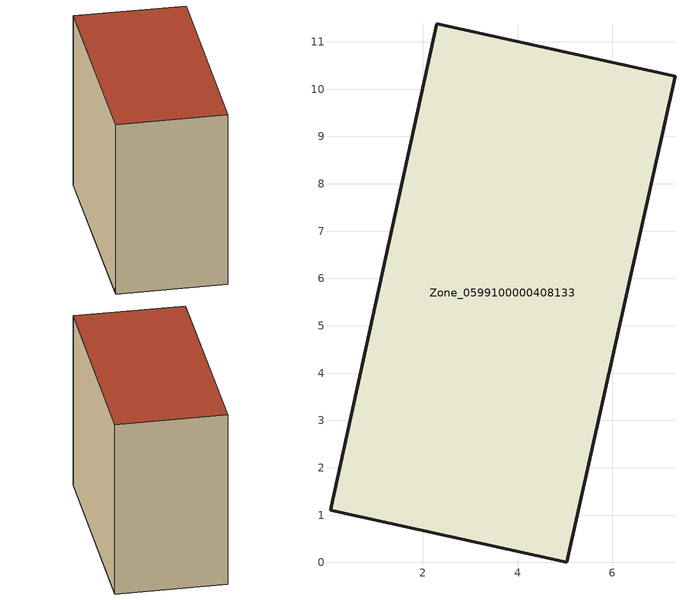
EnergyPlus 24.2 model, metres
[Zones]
Zone_0599100000408133
 floor ground (C_G): 0.07,1.18 2.29,11.39 7.33,10.28 5.04,0 0.05,1.1 z0
 wall outside (C_F): 5.04,0 7.33,10.28 2.29,11.39 0.07,1.18 0.05,1.1 5.04,0 z0:8.63
 roof outside (C_R): 2.29,11.39 0.07,1.18 0.05,1.1 5.04,0 7.33,10.28 z8.63
[BUILDING]
Pand.0599100000408133: North Axis=0; Terrain=City; Loads Convergence Tolerance Value=0.04; Temperature Convergence Tolerance Value=0.4; Solar Distribution=FullExterior; Maximum Number of Warmup Days=25; Minimum Number of Warmup Days=1
[Site:Location]
Rotterdam.The.Hague.AP_ZH_NLD Design_Conditions: Latitude=51.96; Longitude=4.45; Time Zone=1; Elevation=-4.5
[SITE:GROUNDTEMPERATURE:BUILDINGSURFACE]
18, 18, 18, 18, 18, 18, 18, 18, 18, 18, 18, 18
[MATERIAL] Thermal Absorptance=0.9; Solar Absorptance=0.7; Visible Absorptance=0.7
Name | Roughness | Thickness | Conductivity | Density | Specific Heat
G.TI.1992-2005 | MediumSmooth | 0.15 | 0.06 | 540 | 1210
F.TI.1992-2005 | Rough | 0.3 | 0.12 | 1920 | 840
R.TI.1992-2005 | MediumRough | 0.2 | 0.08 | 1500 | 1000
[CONSTRUCTION]
C_G: G.TI.1992-2005
C_F: F.TI.1992-2005
C_R: R.TI.1992-2005
[ZONE]
Zone_0599100000408133: Type=1; Multiplier=1; Ceiling Height=Autocalculate; Volume=Autocalculate; Floor Area=autocalculate; Part of Total Floor Area=Yes
[ZONEINFILTRATION:DESIGNFLOWRATE]
Infil_Zone_0599100000408133: Zone or ZoneList or Space or SpaceList=Zone_0599100000408133; Schedule=AlwaysOn; Design Flow Rate Calculation Method=Flow/Area; Flow Rate per Floor Area=0.0015; Constant Term Coefficient=1; Temperature Term Coefficient=0; Velocity Term Coefficient=0; Velocity Squared Term Coefficient=0
[HVACTEMPLATE:ZONE:IDEALLOADSAIRSYSTEM]
Zone_0599100000408133: Maximum Heating Supply Air Temperature=50; Minimum Cooling Supply Air Temperature=13; Maximum Heating Supply Air Humidity Ratio=0.0156; Minimum Cooling Supply Air Humidity Ratio=0.0077; Heating Limit=NoLimit; Cooling Limit=NoLimit; Dehumidification Control Type=ConstantSensibleHeatRatio; Cooling Sensible Heat Ratio=0.7; Dehumidification Setpoint=60; Humidification Control Type=None; Humidification Setpoint=30; Outdoor Air Method=None; Outdoor Air Flow Rate per Person=0.00944; Outdoor Air Flow Rate per Zone Floor Area=0; Outdoor Air Flow Rate per Zone=0; Demand Controlled Ventilation Type=None; Outdoor Air Economizer Type=NoEconomizer; Heat Recovery Type=None; Sensible Heat Recovery Effectiveness=0.7; Latent Heat Recovery Effectiveness=0.65
[ZONECONTROL:THERMOSTAT]
ThermostatControl_Zone_0599100000408133: Zone or ZoneList=Zone_0599100000408133; Control Type Schedule=DualSetpointControlType; Control 1=Thermostat_Zone_0599100000408133; Temperature Difference Between Cutout And Setpoint=0
[THERMOSTATSETPOINT:DUALSETPOINT]
Thermostat_Zone_0599100000408133: Heating Setpoint Temperature Schedule=HeatingSetpoint_Zone_0599100000408133; Cooling Setpoint Temperature Schedule=CoolingSetpoint_Zone_0599100000408133
[SCHEDULE:COMPACT]
HeatingSetpoint_Zone_0599100000408133: Through: 12/31, For: AllDays, Until: 24:00, 21
CoolingSetpoint_Zone_0599100000408133: Through: 12/31, For: AllDays, Until: 24:00, 24
DualSetpointControlType: Through: 12/31, For: AllDays, Until: 24:00, 4
AlwaysOn: Through: 12/31, For: AllDays, Until: 24:00, 1
